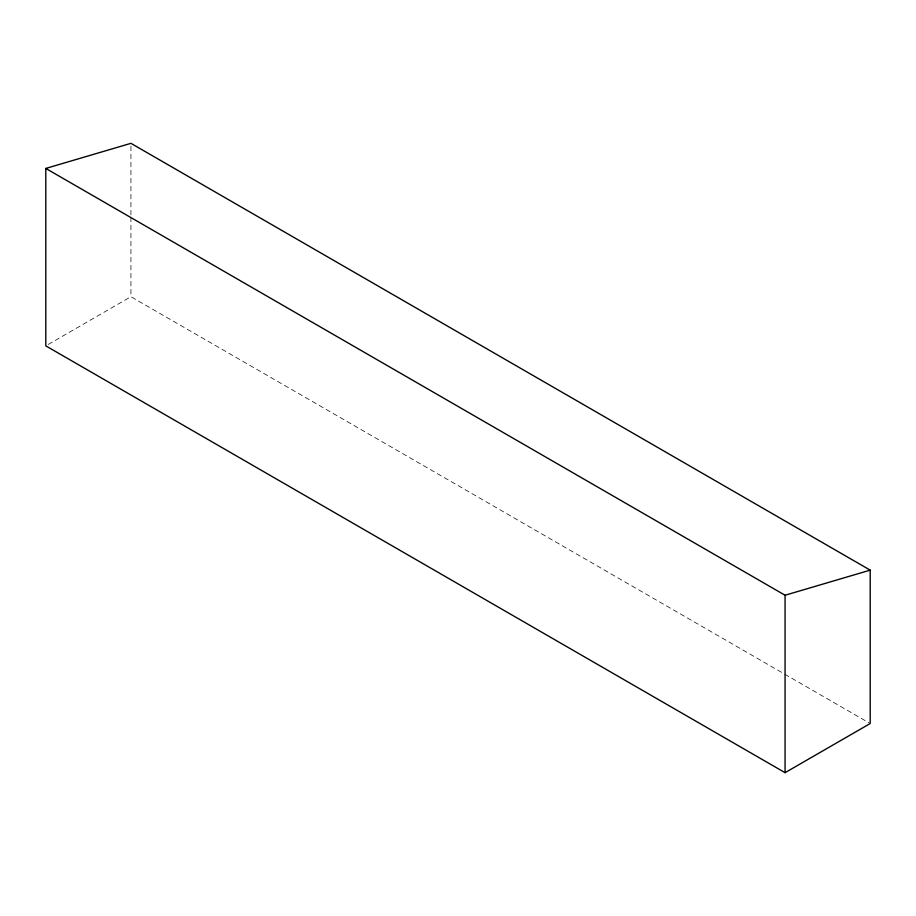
<?xml version="1.0" encoding="UTF-8"?>
<svg xmlns="http://www.w3.org/2000/svg" width="916" height="916" viewBox="0 0 916 916"><rect width="100%" height="100%" fill="white"/><g stroke="black" fill="none" stroke-linecap="round" stroke-linejoin="round"><path stroke-width="0.69" stroke-dasharray="4.58 3.44" d="M48.273 344.439L130.931 296.715L783.524 673.478M784.76 674.199L868.963 722.816M130.931 146.171L130.931 215.752M130.931 217.184L130.931 296.715"/><path stroke-width="1.37" d="M785.069 772.669L870.2 723.525L870.2 570.141L130.931 143.331L45.8 168.429L45.8 345.859L785.069 772.669L785.069 595.24L45.8 168.429M785.069 595.24L870.2 570.141"/></g></svg>
